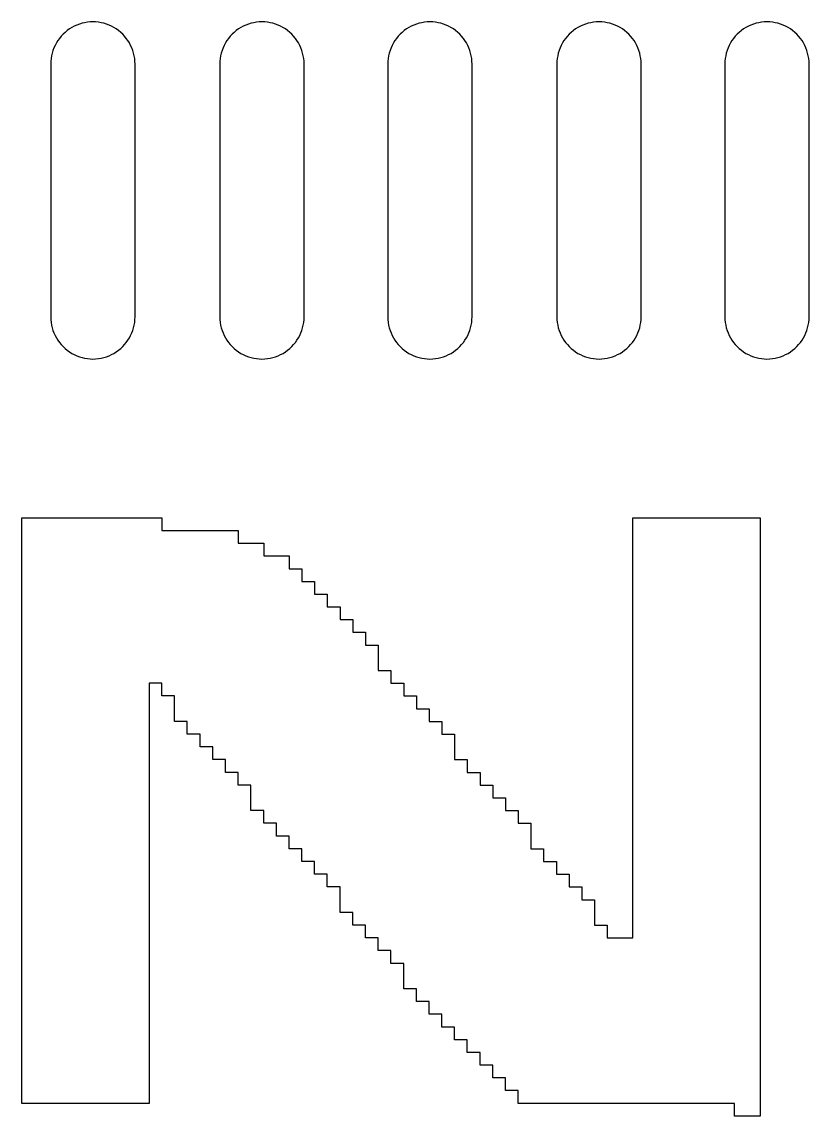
# Model space of a CAD drawing. Header units: inches. Extents: x -3.1 to 90.9, y -0.8 to 60.1.
# Drawn here: x 22.63 to 24.499, y 24.803 to 27.4 of the extents above; entities that cross this region are included whole.
import ezdxf

# ---------------------------------------------------------------- set-up
doc = ezdxf.new("R2010")
doc.units = ezdxf.units.IN
doc.layers.add('Top Overlay', color=2, linetype='Continuous')
doc.layers.add('Top Paste', color=8, linetype='Continuous')

# ---------------------------------------------------------------- blocks, each defined once
blk = doc.blocks.new('WQFN_40_L5_0_W5_0_P0_4_BL_EP_65')
at = {"layer": 'Top Paste'}
for p, q in [((2.1799, -0.1026), (2.1735, -0.1041)), ((2.1863, -0.1015), (2.1799, -0.1026)), ((2.1928, -0.1009), (2.1863, -0.1015)), ((2.1994, -0.1007), (2.1928, -0.1009)), ((2.1928, -0.1009), (2.1928, -0.1009)), ((2.7994, -0.1007), (2.1994, -0.1007)), ((2.8059, -0.1009), (2.7994, -0.1007)), ((2.8124, -0.1015), (2.8059, -0.1009)), ((2.8189, -0.1026), (2.8124, -0.1015)), ((2.8252, -0.1041), (2.8189, -0.1026)), ((2.1334, -0.1255), (2.1286, -0.1299)), ((2.1385, -0.1213), (2.1334, -0.1255)), ((2.1438, -0.1175), (2.1385, -0.1213)), ((2.1493, -0.114), (2.1438, -0.1175)), ((2.1551, -0.111), (2.1493, -0.114)), ((2.1611, -0.1083), (2.1551, -0.111)), ((2.1672, -0.106), (2.1611, -0.1083)), ((2.1735, -0.1041), (2.1672, -0.106)), ((2.8315, -0.106), (2.8252, -0.1041)), ((2.8376, -0.1083), (2.8315, -0.106)), ((2.8436, -0.111), (2.8376, -0.1083)), ((2.8493, -0.114), (2.8436, -0.111)), ((2.8549, -0.1175), (2.8493, -0.114)), ((2.8602, -0.1213), (2.8549, -0.1175)), ((2.8653, -0.1255), (2.8602, -0.1213)), ((2.8701, -0.1299), (2.8653, -0.1255)), ((2.1127, -0.1507), (2.1097, -0.1564)), ((2.1162, -0.1451), (2.1127, -0.1507)), ((2.12, -0.1398), (2.1162, -0.1451)), ((2.1242, -0.1347), (2.12, -0.1398)), ((2.1286, -0.1299), (2.1242, -0.1347)), ((2.8745, -0.1347), (2.8701, -0.1299)), ((2.8787, -0.1398), (2.8745, -0.1347)), ((2.8825, -0.1451), (2.8787, -0.1398)), ((2.886, -0.1506), (2.8825, -0.1451)), ((2.889, -0.1564), (2.886, -0.1506)), ((2.1013, -0.1812), (2.1002, -0.1876)), ((2.1028, -0.1748), (2.1013, -0.1812)), ((2.1047, -0.1685), (2.1028, -0.1748)), ((2.107, -0.1624), (2.1047, -0.1685)), ((2.1097, -0.1564), (2.107, -0.1624)), ((2.8917, -0.1624), (2.889, -0.1564)), ((2.8941, -0.1685), (2.8917, -0.1624)), ((2.896, -0.1748), (2.8941, -0.1685)), ((2.8974, -0.1812), (2.896, -0.1748)), ((2.8985, -0.1876), (2.8974, -0.1812)), ((2.0996, -0.1941), (2.0994, -0.2007)), ((2.0994, -0.2007), (2.0996, -0.2072)), ((2.1002, -0.1876), (2.0996, -0.1941)), ((2.0996, -0.2072), (2.1002, -0.2137)), ((2.8992, -0.1941), (2.8985, -0.1876)), ((2.8985, -0.2137), (2.8992, -0.2072)), ((2.8994, -0.2007), (2.8992, -0.1941)), ((2.8992, -0.2072), (2.8994, -0.2007)), ((2.1002, -0.2137), (2.1013, -0.2202)), ((2.1013, -0.2202), (2.1028, -0.2265)), ((2.1028, -0.2265), (2.1047, -0.2328)), ((2.1047, -0.2328), (2.107, -0.2389)), ((2.8917, -0.2389), (2.8941, -0.2328)), ((2.8941, -0.2328), (2.896, -0.2265)), ((2.896, -0.2265), (2.8974, -0.2202)), ((2.8974, -0.2202), (2.8985, -0.2137)), ((2.107, -0.2389), (2.1097, -0.2449)), ((2.1097, -0.2449), (2.1127, -0.2507)), ((2.1127, -0.2507), (2.1162, -0.2562)), ((2.1162, -0.2562), (2.12, -0.2615)), ((2.8787, -0.2615), (2.8825, -0.2562)), ((2.8825, -0.2562), (2.886, -0.2506)), ((2.886, -0.2506), (2.889, -0.2449)), ((2.889, -0.2449), (2.8917, -0.2389)), ((2.12, -0.2615), (2.1242, -0.2666)), ((2.1242, -0.2666), (2.1286, -0.2714)), ((2.1286, -0.2714), (2.1334, -0.2758)), ((2.1334, -0.2758), (2.1385, -0.28)), ((2.1385, -0.28), (2.1438, -0.2838)), ((2.1438, -0.2838), (2.1494, -0.2873)), ((2.8494, -0.2873), (2.8549, -0.2838)), ((2.8549, -0.2838), (2.8602, -0.28)), ((2.8602, -0.28), (2.8653, -0.2758)), ((2.8653, -0.2758), (2.8701, -0.2714)), ((2.8701, -0.2714), (2.8745, -0.2666)), ((2.8745, -0.2666), (2.8787, -0.2615)), ((2.1494, -0.2873), (2.1551, -0.2903)), ((2.1551, -0.2903), (2.1611, -0.293)), ((2.1611, -0.293), (2.1672, -0.2954)), ((2.1672, -0.2954), (2.1735, -0.2973)), ((2.1735, -0.2973), (2.1799, -0.2987)), ((2.1799, -0.2987), (2.1863, -0.2998)), ((2.1863, -0.2998), (2.1928, -0.3005)), ((2.1928, -0.3005), (2.1994, -0.3007)), ((2.1994, -0.3007), (2.7994, -0.3007)), ((2.7994, -0.3007), (2.8059, -0.3005)), ((2.8059, -0.3005), (2.8124, -0.2998)), ((2.8124, -0.2998), (2.8189, -0.2987)), ((2.8189, -0.2987), (2.8252, -0.2973)), ((2.8252, -0.2973), (2.8315, -0.2954)), ((2.8315, -0.2954), (2.8376, -0.293)), ((2.8376, -0.293), (2.8436, -0.2903)), ((2.8436, -0.2903), (2.8494, -0.2873)), ((2.1438, -0.5163), (2.1385, -0.5201)), ((2.1493, -0.5128), (2.1438, -0.5163)), ((2.1551, -0.5098), (2.1493, -0.5128)), ((2.1611, -0.5071), (2.1551, -0.5098)), ((2.1672, -0.5047), (2.1611, -0.5071)), ((2.1735, -0.5028), (2.1672, -0.5047)), ((2.1799, -0.5014), (2.1735, -0.5028)), ((2.1863, -0.5003), (2.1799, -0.5014)), ((2.1928, -0.4996), (2.1863, -0.5003)), ((2.1994, -0.4994), (2.1928, -0.4996)), ((2.7994, -0.4994), (2.1994, -0.4994)), ((2.8059, -0.4996), (2.7994, -0.4994)), ((2.8124, -0.5003), (2.8059, -0.4996)), ((2.8124, -0.5003), (2.8124, -0.5003)), ((2.8189, -0.5014), (2.8124, -0.5003)), ((2.8252, -0.5028), (2.8189, -0.5014)), ((2.8315, -0.5047), (2.8252, -0.5028)), ((2.8376, -0.5071), (2.8315, -0.5047)), ((2.8436, -0.5098), (2.8376, -0.5071)), ((2.8493, -0.5128), (2.8436, -0.5098)), ((2.8549, -0.5163), (2.8493, -0.5128)), ((2.8602, -0.5201), (2.8549, -0.5163)), ((2.1162, -0.5439), (2.1127, -0.5495)), ((2.12, -0.5386), (2.1162, -0.5439)), ((2.1242, -0.5335), (2.12, -0.5386)), ((2.1286, -0.5287), (2.1242, -0.5335)), ((2.1334, -0.5243), (2.1286, -0.5287)), ((2.1385, -0.5201), (2.1334, -0.5243)), ((2.8653, -0.5243), (2.8602, -0.5201)), ((2.8701, -0.5287), (2.8653, -0.5243)), ((2.8745, -0.5335), (2.8701, -0.5287)), ((2.8787, -0.5386), (2.8745, -0.5335)), ((2.8825, -0.5439), (2.8787, -0.5386)), ((2.886, -0.5494), (2.8825, -0.5439)), ((2.1047, -0.5673), (2.1028, -0.5736)), ((2.107, -0.5612), (2.1047, -0.5673)), ((2.1097, -0.5552), (2.107, -0.5612)), ((2.1127, -0.5495), (2.1097, -0.5552)), ((2.889, -0.5552), (2.886, -0.5494)), ((2.8917, -0.5612), (2.889, -0.5552)), ((2.8941, -0.5673), (2.8917, -0.5612)), ((2.896, -0.5736), (2.8941, -0.5673)), ((2.0996, -0.5929), (2.0994, -0.5994)), ((2.1002, -0.5864), (2.0996, -0.5929)), ((2.1013, -0.5799), (2.1002, -0.5864)), ((2.1028, -0.5736), (2.1013, -0.5799)), ((2.8974, -0.5799), (2.896, -0.5736)), ((2.8985, -0.5864), (2.8974, -0.5799)), ((2.8992, -0.5929), (2.8985, -0.5864)), ((2.8994, -0.5994), (2.8992, -0.5929)), ((2.0994, -0.5994), (2.0996, -0.606)), ((2.0996, -0.606), (2.1002, -0.6125)), ((2.1002, -0.6125), (2.1013, -0.6189)), ((2.1013, -0.6189), (2.1028, -0.6253)), ((2.896, -0.6253), (2.8974, -0.6189)), ((2.8974, -0.6189), (2.8985, -0.6125)), ((2.8985, -0.6125), (2.8992, -0.606)), ((2.8992, -0.606), (2.8994, -0.5994)), ((2.1028, -0.6253), (2.1047, -0.6316)), ((2.1047, -0.6316), (2.107, -0.6377)), ((2.107, -0.6377), (2.1097, -0.6437)), ((2.1097, -0.6437), (2.1127, -0.6495)), ((2.886, -0.6494), (2.889, -0.6437)), ((2.889, -0.6437), (2.8917, -0.6377)), ((2.8917, -0.6377), (2.8941, -0.6316)), ((2.8941, -0.6316), (2.896, -0.6253)), ((2.1127, -0.6495), (2.1162, -0.655)), ((2.1162, -0.655), (2.12, -0.6603)), ((2.12, -0.6603), (2.1242, -0.6654)), ((2.1242, -0.6654), (2.1286, -0.6702)), ((2.1286, -0.6702), (2.1334, -0.6746)), ((2.1334, -0.6746), (2.1385, -0.6788)), ((2.8602, -0.6788), (2.8653, -0.6746)), ((2.8653, -0.6746), (2.8701, -0.6702)), ((2.8701, -0.6702), (2.8745, -0.6654)), ((2.8745, -0.6654), (2.8787, -0.6603)), ((2.8787, -0.6603), (2.8825, -0.655)), ((2.8825, -0.655), (2.886, -0.6494)), ((2.1385, -0.6788), (2.1438, -0.6826)), ((2.1438, -0.6826), (2.1494, -0.6861)), ((2.1494, -0.6861), (2.1551, -0.6891)), ((2.1551, -0.6891), (2.1611, -0.6918)), ((2.1611, -0.6918), (2.1672, -0.6941)), ((2.1672, -0.6941), (2.1735, -0.696)), ((2.1735, -0.696), (2.1799, -0.6975)), ((2.1799, -0.6975), (2.1863, -0.6986)), ((2.1863, -0.6986), (2.1928, -0.6992)), ((2.1928, -0.6992), (2.1994, -0.6994)), ((2.1994, -0.6994), (2.7994, -0.6994)), ((2.7994, -0.6994), (2.8059, -0.6992)), ((2.8059, -0.6992), (2.8124, -0.6986)), ((2.8124, -0.6986), (2.8189, -0.6975)), ((2.8189, -0.6975), (2.8252, -0.696)), ((2.8252, -0.696), (2.8315, -0.6941)), ((2.8315, -0.6941), (2.8376, -0.6918)), ((2.8376, -0.6918), (2.8436, -0.6891)), ((2.8436, -0.6891), (2.8494, -0.6861)), ((2.8494, -0.6861), (2.8549, -0.6826)), ((2.8549, -0.6826), (2.8602, -0.6788)), ((2.1611, -0.9084), (2.1551, -0.9111)), ((2.1672, -0.9061), (2.1611, -0.9084)), ((2.1735, -0.9042), (2.1672, -0.9061)), ((2.1799, -0.9027), (2.1735, -0.9042)), ((2.1863, -0.9016), (2.1799, -0.9027)), ((2.1928, -0.901), (2.1863, -0.9016)), ((2.1994, -0.9008), (2.1928, -0.901)), ((2.1928, -0.901), (2.1928, -0.901)), ((2.7994, -0.9008), (2.1994, -0.9008)), ((2.8059, -0.901), (2.7994, -0.9008)), ((2.8124, -0.9016), (2.8059, -0.901)), ((2.8189, -0.9027), (2.8124, -0.9016)), ((2.8252, -0.9042), (2.8189, -0.9027)), ((2.8315, -0.9061), (2.8252, -0.9042)), ((2.8376, -0.9084), (2.8315, -0.9061)), ((2.8436, -0.9111), (2.8376, -0.9084)), ((2.1286, -0.93), (2.1242, -0.9348)), ((2.1334, -0.9256), (2.1286, -0.93)), ((2.1385, -0.9214), (2.1334, -0.9256)), ((2.1438, -0.9176), (2.1385, -0.9214)), ((2.1493, -0.9141), (2.1438, -0.9176)), ((2.1551, -0.9111), (2.1493, -0.9141)), ((2.8493, -0.9141), (2.8436, -0.9111)), ((2.8549, -0.9176), (2.8493, -0.9141)), ((2.8602, -0.9214), (2.8549, -0.9176)), ((2.8653, -0.9256), (2.8602, -0.9214)), ((2.8701, -0.93), (2.8653, -0.9256)), ((2.8745, -0.9348), (2.8701, -0.93)), ((2.1097, -0.9565), (2.107, -0.9625)), ((2.1127, -0.9508), (2.1097, -0.9565)), ((2.1162, -0.9452), (2.1127, -0.9508)), ((2.12, -0.9399), (2.1162, -0.9452)), ((2.1242, -0.9348), (2.12, -0.9399)), ((2.8787, -0.9399), (2.8745, -0.9348)), ((2.8825, -0.9452), (2.8787, -0.9399)), ((2.886, -0.9507), (2.8825, -0.9452)), ((2.889, -0.9565), (2.886, -0.9507)), ((2.8917, -0.9625), (2.889, -0.9565)), ((2.1013, -0.9813), (2.1002, -0.9877)), ((2.1028, -0.9749), (2.1013, -0.9813)), ((2.1047, -0.9686), (2.1028, -0.9749)), ((2.107, -0.9625), (2.1047, -0.9686)), ((2.8941, -0.9686), (2.8917, -0.9625)), ((2.896, -0.9749), (2.8941, -0.9686)), ((2.8974, -0.9813), (2.896, -0.9749)), ((2.8985, -0.9877), (2.8974, -0.9813)), ((2.0996, -0.9942), (2.0994, -1.0008)), ((2.0994, -1.0008), (2.0996, -1.0073)), ((2.1002, -0.9877), (2.0996, -0.9942)), ((2.0996, -1.0073), (2.1002, -1.0138)), ((2.8992, -0.9942), (2.8985, -0.9877)), ((2.8985, -1.0138), (2.8992, -1.0073)), ((2.8994, -1.0008), (2.8992, -0.9942)), ((2.8992, -1.0073), (2.8994, -1.0008)), ((2.1002, -1.0138), (2.1013, -1.0203)), ((2.1013, -1.0203), (2.1028, -1.0266)), ((2.1028, -1.0266), (2.1047, -1.0329)), ((2.1047, -1.0329), (2.107, -1.039)), ((2.8917, -1.039), (2.8941, -1.0329)), ((2.8941, -1.0329), (2.896, -1.0266)), ((2.896, -1.0266), (2.8974, -1.0203)), ((2.8974, -1.0203), (2.8985, -1.0138)), ((2.107, -1.039), (2.1097, -1.045)), ((2.1097, -1.045), (2.1127, -1.0508)), ((2.1127, -1.0508), (2.1162, -1.0563)), ((2.1162, -1.0563), (2.12, -1.0616)), ((2.12, -1.0616), (2.1242, -1.0667)), ((2.8745, -1.0667), (2.8787, -1.0616)), ((2.8787, -1.0616), (2.8825, -1.0563)), ((2.8825, -1.0563), (2.886, -1.0507)), ((2.886, -1.0507), (2.889, -1.045)), ((2.889, -1.045), (2.8917, -1.039)), ((2.1242, -1.0667), (2.1286, -1.0715)), ((2.1286, -1.0715), (2.1334, -1.0759)), ((2.1334, -1.0759), (2.1385, -1.0801)), ((2.1385, -1.0801), (2.1438, -1.0839)), ((2.1438, -1.0839), (2.1494, -1.0874)), ((2.1494, -1.0874), (2.1551, -1.0904)), ((2.1551, -1.0904), (2.1611, -1.0931)), ((2.8376, -1.0931), (2.8436, -1.0904)), ((2.8436, -1.0904), (2.8494, -1.0874)), ((2.8494, -1.0874), (2.8549, -1.0839)), ((2.8549, -1.0839), (2.8602, -1.0801)), ((2.8602, -1.0801), (2.8653, -1.0759)), ((2.8653, -1.0759), (2.8701, -1.0715)), ((2.8701, -1.0715), (2.8745, -1.0667)), ((2.1611, -1.0931), (2.1672, -1.0955)), ((2.1672, -1.0955), (2.1735, -1.0974)), ((2.1735, -1.0974), (2.1799, -1.0988)), ((2.1799, -1.0988), (2.1863, -1.0999)), ((2.1863, -1.0999), (2.1928, -1.1006)), ((2.1928, -1.1006), (2.1994, -1.1008)), ((2.1994, -1.1008), (2.7994, -1.1008)), ((2.7994, -1.1008), (2.8059, -1.1006)), ((2.8059, -1.1006), (2.8124, -1.0999)), ((2.8124, -1.0999), (2.8189, -1.0988)), ((2.8189, -1.0988), (2.8252, -1.0974)), ((2.8252, -1.0974), (2.8315, -1.0955)), ((2.8315, -1.0955), (2.8376, -1.0931)), ((2.1385, -1.3202), (2.1334, -1.3244)), ((2.1438, -1.3164), (2.1385, -1.3202)), ((2.1493, -1.3129), (2.1438, -1.3164)), ((2.1551, -1.3099), (2.1493, -1.3129)), ((2.1611, -1.3072), (2.1551, -1.3099)), ((2.1672, -1.3048), (2.1611, -1.3072)), ((2.1735, -1.3029), (2.1672, -1.3048)), ((2.1799, -1.3015), (2.1735, -1.3029)), ((2.1863, -1.3004), (2.1799, -1.3015)), ((2.1928, -1.2997), (2.1863, -1.3004)), ((2.1994, -1.2995), (2.1928, -1.2997)), ((2.7994, -1.2995), (2.1994, -1.2995)), ((2.8059, -1.2997), (2.7994, -1.2995)), ((2.8124, -1.3004), (2.8059, -1.2997)), ((2.8124, -1.3004), (2.8124, -1.3004)), ((2.8189, -1.3015), (2.8124, -1.3004)), ((2.8252, -1.3029), (2.8189, -1.3015)), ((2.8315, -1.3048), (2.8252, -1.3029)), ((2.8376, -1.3072), (2.8315, -1.3048)), ((2.8436, -1.3099), (2.8376, -1.3072)), ((2.8493, -1.3129), (2.8436, -1.3099)), ((2.8549, -1.3164), (2.8493, -1.3129)), ((2.8602, -1.3202), (2.8549, -1.3164)), ((2.8653, -1.3244), (2.8602, -1.3202)), ((2.1127, -1.3496), (2.1097, -1.3553)), ((2.1162, -1.344), (2.1127, -1.3496)), ((2.12, -1.3387), (2.1162, -1.344)), ((2.1242, -1.3336), (2.12, -1.3387)), ((2.1286, -1.3288), (2.1242, -1.3336)), ((2.1334, -1.3244), (2.1286, -1.3288)), ((2.8701, -1.3288), (2.8653, -1.3244)), ((2.8745, -1.3336), (2.8701, -1.3288)), ((2.8787, -1.3387), (2.8745, -1.3336)), ((2.8825, -1.344), (2.8787, -1.3387)), ((2.886, -1.3495), (2.8825, -1.344)), ((2.889, -1.3553), (2.886, -1.3495)), ((2.1028, -1.3737), (2.1013, -1.38)), ((2.1047, -1.3674), (2.1028, -1.3737)), ((2.107, -1.3613), (2.1047, -1.3674)), ((2.1097, -1.3553), (2.107, -1.3613)), ((2.8917, -1.3613), (2.889, -1.3553)), ((2.8941, -1.3674), (2.8917, -1.3613)), ((2.896, -1.3737), (2.8941, -1.3674)), ((2.8974, -1.38), (2.896, -1.3737)), ((2.0996, -1.393), (2.0994, -1.3995)), ((2.0994, -1.3995), (2.0996, -1.4061)), ((2.1002, -1.3865), (2.0996, -1.393)), ((2.1013, -1.38), (2.1002, -1.3865)), ((2.8985, -1.3865), (2.8974, -1.38)), ((2.8992, -1.393), (2.8985, -1.3865)), ((2.8994, -1.3995), (2.8992, -1.393)), ((2.8992, -1.4061), (2.8994, -1.3995)), ((2.0996, -1.4061), (2.1002, -1.4126)), ((2.1002, -1.4126), (2.1013, -1.419)), ((2.1013, -1.419), (2.1028, -1.4254)), ((2.1028, -1.4254), (2.1047, -1.4317)), ((2.8941, -1.4317), (2.896, -1.4254)), ((2.896, -1.4254), (2.8974, -1.419)), ((2.8974, -1.419), (2.8985, -1.4126)), ((2.8985, -1.4126), (2.8992, -1.4061)), ((2.1047, -1.4317), (2.107, -1.4378)), ((2.107, -1.4378), (2.1097, -1.4438)), ((2.1097, -1.4438), (2.1127, -1.4496)), ((2.1127, -1.4496), (2.1162, -1.4551)), ((2.8825, -1.4551), (2.886, -1.4495)), ((2.886, -1.4495), (2.889, -1.4438)), ((2.889, -1.4438), (2.8917, -1.4378)), ((2.8917, -1.4378), (2.8941, -1.4317)), ((2.1162, -1.4551), (2.12, -1.4604)), ((2.12, -1.4604), (2.1242, -1.4655)), ((2.1242, -1.4655), (2.1286, -1.4703)), ((2.1286, -1.4703), (2.1334, -1.4747)), ((2.1334, -1.4747), (2.1385, -1.4789)), ((2.1385, -1.4789), (2.1438, -1.4827)), ((2.8549, -1.4827), (2.8602, -1.4789)), ((2.8602, -1.4789), (2.8653, -1.4747)), ((2.8653, -1.4747), (2.8701, -1.4703)), ((2.8701, -1.4703), (2.8745, -1.4655)), ((2.8745, -1.4655), (2.8787, -1.4604)), ((2.8787, -1.4604), (2.8825, -1.4551)), ((2.1438, -1.4827), (2.1494, -1.4862)), ((2.1494, -1.4862), (2.1551, -1.4892)), ((2.1551, -1.4892), (2.1611, -1.4919)), ((2.1611, -1.4919), (2.1672, -1.4942)), ((2.1672, -1.4942), (2.1735, -1.4961)), ((2.1735, -1.4961), (2.1799, -1.4976)), ((2.1799, -1.4976), (2.1863, -1.4987)), ((2.1863, -1.4987), (2.1928, -1.4993)), ((2.1928, -1.4993), (2.1994, -1.4995)), ((2.1994, -1.4995), (2.7994, -1.4995)), ((2.7994, -1.4995), (2.8059, -1.4993)), ((2.8059, -1.4993), (2.8124, -1.4987)), ((2.8124, -1.4987), (2.8189, -1.4976)), ((2.8189, -1.4976), (2.8252, -1.4961)), ((2.8252, -1.4961), (2.8315, -1.4942)), ((2.8315, -1.4942), (2.8376, -1.4919)), ((2.8376, -1.4919), (2.8436, -1.4892)), ((2.8436, -1.4892), (2.8494, -1.4862)), ((2.8494, -1.4862), (2.8549, -1.4827)), ((2.1551, -1.7112), (2.1493, -1.7142)), ((2.1611, -1.7085), (2.1551, -1.7112)), ((2.1672, -1.7062), (2.1611, -1.7085)), ((2.1735, -1.7043), (2.1672, -1.7062)), ((2.1799, -1.7028), (2.1735, -1.7043)), ((2.1863, -1.7017), (2.1799, -1.7028)), ((2.1928, -1.7011), (2.1863, -1.7017)), ((2.1994, -1.7009), (2.1928, -1.7011)), ((2.7994, -1.7009), (2.1994, -1.7009)), ((2.8059, -1.7011), (2.7994, -1.7009)), ((2.8124, -1.7017), (2.8059, -1.7011)), ((2.8124, -1.7017), (2.8124, -1.7017)), ((2.8189, -1.7028), (2.8124, -1.7017)), ((2.8252, -1.7043), (2.8189, -1.7028)), ((2.8315, -1.7062), (2.8252, -1.7043)), ((2.8376, -1.7085), (2.8315, -1.7062)), ((2.8436, -1.7112), (2.8376, -1.7085)), ((2.8493, -1.7142), (2.8436, -1.7112)), ((2.1242, -1.7349), (2.12, -1.74)), ((2.1286, -1.7301), (2.1242, -1.7349)), ((2.1334, -1.7257), (2.1286, -1.7301)), ((2.1385, -1.7215), (2.1334, -1.7257)), ((2.1438, -1.7177), (2.1385, -1.7215)), ((2.1493, -1.7142), (2.1438, -1.7177)), ((2.8549, -1.7177), (2.8493, -1.7142)), ((2.8602, -1.7215), (2.8549, -1.7177)), ((2.8653, -1.7257), (2.8602, -1.7215)), ((2.8701, -1.7301), (2.8653, -1.7257)), ((2.8745, -1.7349), (2.8701, -1.7301)), ((2.8787, -1.74), (2.8745, -1.7349)), ((2.107, -1.7626), (2.1047, -1.7687)), ((2.1097, -1.7566), (2.107, -1.7626)), ((2.1127, -1.7509), (2.1097, -1.7566)), ((2.1162, -1.7453), (2.1127, -1.7509)), ((2.12, -1.74), (2.1162, -1.7453)), ((2.8825, -1.7453), (2.8787, -1.74)), ((2.886, -1.7508), (2.8825, -1.7453)), ((2.889, -1.7566), (2.886, -1.7508)), ((2.8917, -1.7626), (2.889, -1.7566)), ((2.8941, -1.7687), (2.8917, -1.7626)), ((2.1002, -1.7878), (2.0996, -1.7943)), ((2.1013, -1.7814), (2.1002, -1.7878)), ((2.1028, -1.775), (2.1013, -1.7814)), ((2.1047, -1.7687), (2.1028, -1.775)), ((2.896, -1.775), (2.8941, -1.7687)), ((2.8974, -1.7814), (2.896, -1.775)), ((2.8985, -1.7878), (2.8974, -1.7814)), ((2.8992, -1.7943), (2.8985, -1.7878)), ((2.0996, -1.7943), (2.0994, -1.8009)), ((2.0994, -1.8009), (2.0996, -1.8074)), ((2.0996, -1.8074), (2.1002, -1.8139)), ((2.1002, -1.8139), (2.1013, -1.8204)), ((2.8974, -1.8204), (2.8985, -1.8139)), ((2.8985, -1.8139), (2.8992, -1.8074)), ((2.8994, -1.8009), (2.8992, -1.7943)), ((2.8992, -1.8074), (2.8994, -1.8009)), ((2.1013, -1.8204), (2.1028, -1.8267)), ((2.1028, -1.8267), (2.1047, -1.833)), ((2.1047, -1.833), (2.107, -1.8391)), ((2.107, -1.8391), (2.1097, -1.8451)), ((2.889, -1.8451), (2.8917, -1.8391)), ((2.8917, -1.8391), (2.8941, -1.833)), ((2.8941, -1.833), (2.896, -1.8267)), ((2.896, -1.8267), (2.8974, -1.8204)), ((2.1097, -1.8451), (2.1127, -1.8509)), ((2.1127, -1.8509), (2.1162, -1.8564)), ((2.1162, -1.8564), (2.12, -1.8617)), ((2.12, -1.8617), (2.1242, -1.8668)), ((2.1242, -1.8668), (2.1286, -1.8716)), ((2.8701, -1.8716), (2.8745, -1.8668)), ((2.8745, -1.8668), (2.8787, -1.8617)), ((2.8787, -1.8617), (2.8825, -1.8564)), ((2.8825, -1.8564), (2.886, -1.8508)), ((2.886, -1.8508), (2.889, -1.8451)), ((2.1286, -1.8716), (2.1334, -1.876)), ((2.1334, -1.876), (2.1385, -1.8802)), ((2.1385, -1.8802), (2.1438, -1.884)), ((2.1438, -1.884), (2.1494, -1.8875)), ((2.1494, -1.8875), (2.1551, -1.8905)), ((2.1551, -1.8905), (2.1611, -1.8932)), ((2.1611, -1.8932), (2.1672, -1.8956)), ((2.1672, -1.8956), (2.1735, -1.8975)), ((2.8252, -1.8975), (2.8315, -1.8956)), ((2.8315, -1.8956), (2.8376, -1.8932)), ((2.8376, -1.8932), (2.8436, -1.8905)), ((2.8436, -1.8905), (2.8494, -1.8875)), ((2.8494, -1.8875), (2.8549, -1.884)), ((2.8549, -1.884), (2.8602, -1.8802)), ((2.8602, -1.8802), (2.8653, -1.876)), ((2.8653, -1.876), (2.8701, -1.8716)), ((2.1735, -1.8975), (2.1799, -1.8989)), ((2.1799, -1.8989), (2.1863, -1.9)), ((2.1863, -1.9), (2.1928, -1.9007)), ((2.1928, -1.9007), (2.1994, -1.9009)), ((2.1994, -1.9009), (2.7994, -1.9009)), ((2.7994, -1.9009), (2.8059, -1.9007)), ((2.8059, -1.9007), (2.8124, -1.9)), ((2.8124, -1.9), (2.8189, -1.8989)), ((2.8189, -1.8989), (2.8252, -1.8975))]:
    blk.add_line(p, q, dxfattribs=at)

msp = doc.modelspace()

# ---------------------------------------------------------------- linework, layer by layer
at = {"layer": 'Top Overlay'}
for p, q in [((22.63, 24.8336), (22.63, 26.2233)), ((22.63, 26.2233), (22.9624, 26.2233)), ((22.9624, 26.2233), (22.9624, 26.1931)), ((24.0802, 25.2263), (24.0802, 26.2233)), ((24.0802, 26.2233), (24.3823, 26.2233)), ((24.3823, 26.2233), (24.3823, 24.8033)), ((22.9624, 26.1931), (23.1436, 26.1931)), ((23.1436, 26.1931), (23.1436, 26.1629)), ((23.1436, 26.1629), (23.2041, 26.1629)), ((23.2041, 26.1629), (23.2041, 26.1326)), ((23.2041, 26.1326), (23.2645, 26.1326)), ((23.2645, 26.1326), (23.2645, 26.1024)), ((23.2645, 26.1024), (23.2947, 26.1024)), ((23.2947, 26.1024), (23.2947, 26.0722)), ((23.2947, 26.0722), (23.3249, 26.0722)), ((23.3249, 26.0722), (23.3249, 26.042)), ((23.3249, 26.042), (23.3551, 26.042)), ((23.3551, 26.042), (23.3551, 26.0118)), ((23.3551, 26.0118), (23.3853, 26.0118)), ((23.3853, 26.0118), (23.3853, 25.9816)), ((23.3853, 25.9816), (23.4155, 25.9816)), ((23.4155, 25.9816), (23.4155, 25.9514)), ((23.4155, 25.9514), (23.4458, 25.9514)), ((23.4458, 25.9514), (23.4458, 25.9212)), ((23.4458, 25.9212), (23.476, 25.9212)), ((23.476, 25.9212), (23.476, 25.8607)), ((23.476, 25.8607), (23.5062, 25.8607)), ((23.5062, 25.8607), (23.5062, 25.8305)), ((22.9624, 25.8305), (22.9322, 25.8305)), ((22.9322, 25.8305), (22.9322, 24.8336)), ((22.9624, 25.8003), (22.9624, 25.8305)), ((23.5062, 25.8305), (23.5364, 25.8305)), ((23.5364, 25.8305), (23.5364, 25.8003)), ((22.9926, 25.8003), (22.9624, 25.8003)), ((22.9926, 25.7399), (22.9926, 25.8003)), ((23.5364, 25.8003), (23.5666, 25.8003)), ((23.5666, 25.8003), (23.5666, 25.7701)), ((23.5666, 25.7701), (23.5968, 25.7701)), ((23.5968, 25.7701), (23.5968, 25.7399)), ((23.0228, 25.7399), (22.9926, 25.7399)), ((23.0228, 25.7097), (23.0228, 25.7399)), ((23.5968, 25.7399), (23.627, 25.7399)), ((23.627, 25.7399), (23.627, 25.7097)), ((23.053, 25.7097), (23.0228, 25.7097)), ((23.053, 25.6795), (23.053, 25.7097)), ((23.627, 25.7097), (23.6572, 25.7097)), ((23.6572, 25.7097), (23.6572, 25.6493)), ((23.0832, 25.6795), (23.053, 25.6795)), ((23.0832, 25.6493), (23.0832, 25.6795)), ((23.1134, 25.6493), (23.0832, 25.6493)), ((23.1134, 25.6191), (23.1134, 25.6493)), ((23.6572, 25.6493), (23.6874, 25.6493)), ((23.6874, 25.6493), (23.6874, 25.6191)), ((23.1436, 25.6191), (23.1134, 25.6191)), ((23.1436, 25.5888), (23.1436, 25.6191)), ((23.6874, 25.6191), (23.7177, 25.6191)), ((23.7177, 25.6191), (23.7177, 25.5888)), ((23.1738, 25.5888), (23.1436, 25.5888)), ((23.1738, 25.5284), (23.1738, 25.5888)), ((23.7177, 25.5888), (23.7479, 25.5888)), ((23.7479, 25.5888), (23.7479, 25.5586)), ((23.7479, 25.5586), (23.7781, 25.5586)), ((23.7781, 25.5586), (23.7781, 25.5284)), ((23.2041, 25.5284), (23.1738, 25.5284)), ((23.2041, 25.4982), (23.2041, 25.5284)), ((23.7781, 25.5284), (23.8083, 25.5284)), ((23.8083, 25.5284), (23.8083, 25.4982)), ((23.2343, 25.4982), (23.2041, 25.4982)), ((23.2343, 25.468), (23.2343, 25.4982)), ((23.8083, 25.4982), (23.8385, 25.4982)), ((23.8385, 25.4982), (23.8385, 25.468)), ((23.2645, 25.468), (23.2343, 25.468)), ((23.2645, 25.4378), (23.2645, 25.468)), ((23.8385, 25.468), (23.8385, 25.4378)), ((23.2947, 25.4378), (23.2645, 25.4378)), ((23.2947, 25.4076), (23.2947, 25.4378)), ((23.8385, 25.4378), (23.8687, 25.4378)), ((23.8687, 25.4378), (23.8687, 25.4076)), ((23.3249, 25.4076), (23.2947, 25.4076)), ((23.3249, 25.3774), (23.3249, 25.4076)), ((23.8687, 25.4076), (23.8989, 25.4076)), ((23.8989, 25.4076), (23.8989, 25.3774)), ((23.3551, 25.3774), (23.3249, 25.3774)), ((23.3551, 25.3471), (23.3551, 25.3774)), ((23.8989, 25.3774), (23.9291, 25.3774)), ((23.9291, 25.3774), (23.9291, 25.3471)), ((23.3853, 25.3471), (23.3551, 25.3471)), ((23.3853, 25.2867), (23.3853, 25.3471)), ((23.9291, 25.3471), (23.9593, 25.3471)), ((23.9593, 25.3471), (23.9593, 25.3169)), ((23.9593, 25.3169), (23.9896, 25.3169)), ((23.9896, 25.3169), (23.9896, 25.2565)), ((23.4155, 25.2867), (23.3853, 25.2867)), ((23.4155, 25.2565), (23.4155, 25.2867)), ((23.4458, 25.2565), (23.4155, 25.2565)), ((23.4458, 25.2263), (23.4458, 25.2565)), ((23.9896, 25.2565), (24.0198, 25.2565)), ((24.0198, 25.2565), (24.0198, 25.2263)), ((23.476, 25.2263), (23.4458, 25.2263)), ((23.476, 25.1961), (23.476, 25.2263)), ((24.0198, 25.2263), (24.0802, 25.2263)), ((23.5062, 25.1961), (23.476, 25.1961)), ((23.5062, 25.1659), (23.5062, 25.1961)), ((23.5364, 25.1659), (23.5062, 25.1659)), ((23.5364, 25.1055), (23.5364, 25.1659)), ((23.5666, 25.1055), (23.5364, 25.1055)), ((23.5666, 25.0752), (23.5666, 25.1055)), ((23.5968, 25.0752), (23.5666, 25.0752)), ((23.5968, 25.045), (23.5968, 25.0752)), ((23.627, 25.045), (23.5968, 25.045)), ((23.627, 25.0148), (23.627, 25.045)), ((23.6572, 25.0148), (23.627, 25.0148)), ((23.6572, 24.9846), (23.6572, 25.0148)), ((23.6874, 24.9846), (23.6572, 24.9846)), ((23.6874, 24.9544), (23.6874, 24.9846)), ((23.7177, 24.9544), (23.6874, 24.9544)), ((23.7177, 24.9242), (23.7177, 24.9544)), ((23.7479, 24.9242), (23.7177, 24.9242)), ((23.7479, 24.894), (23.7479, 24.9242)), ((23.7781, 24.894), (23.7479, 24.894)), ((23.7781, 24.8638), (23.7781, 24.894)), ((23.8083, 24.8638), (23.7781, 24.8638)), ((23.8083, 24.8336), (23.8083, 24.8638)), ((22.9322, 24.8336), (22.63, 24.8336)), ((24.3219, 24.8336), (23.8083, 24.8336)), ((24.3219, 24.8033), (24.3219, 24.8336)), ((24.3823, 24.8033), (24.3219, 24.8033))]:
    msp.add_line(p, q, dxfattribs=at)

# ---------------------------------------------------------------- block references
at = {"rotation": 270}
msp.add_blockref('WQFN_40_L5_0_W5_0_P0_4_BL_EP_65', (24.5995, 29.4994), dxfattribs=at)

doc.saveas('drawing.dxf')
